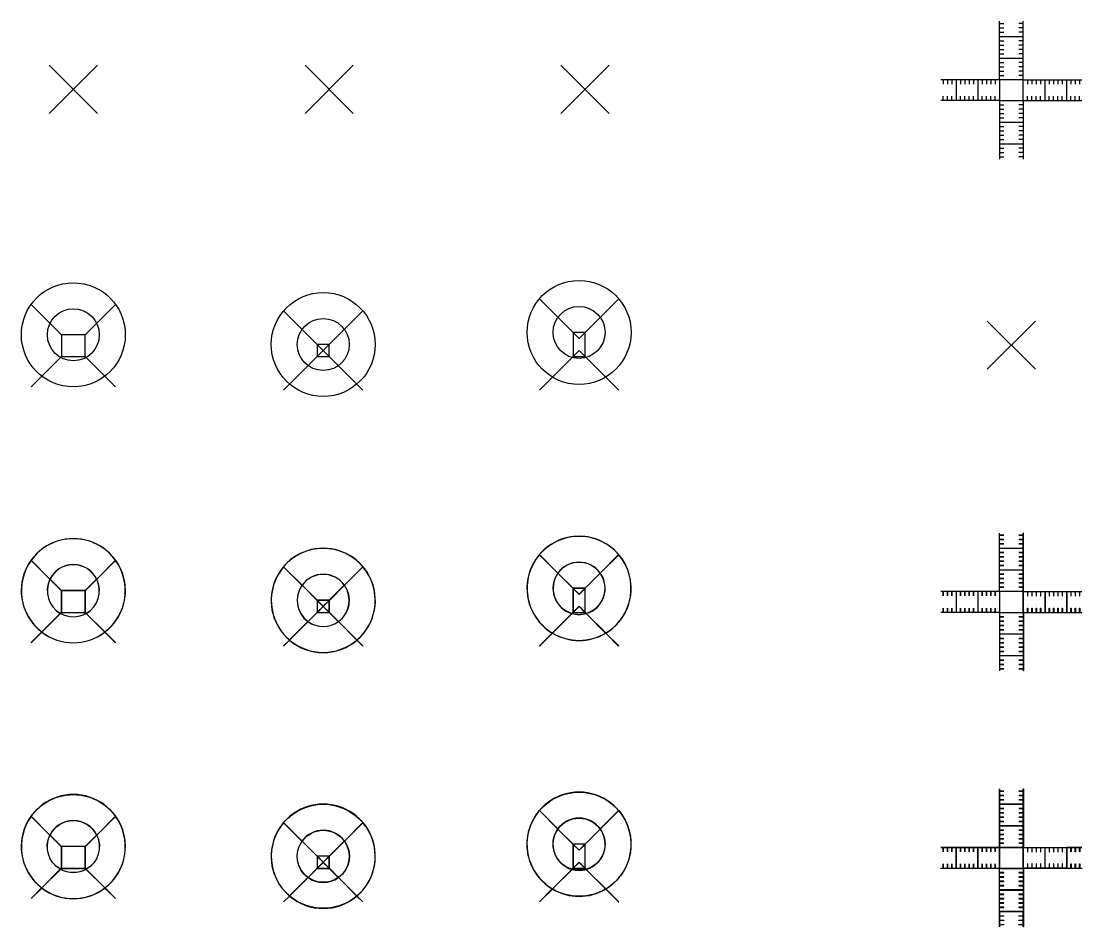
# Model space of a CAD drawing. Header units: millimetres. Extents: x 1558 to 27324, y 1800 to 8357.
# Drawn here: x 14264 to 20483, y 3030 to 8338 of the extents above; entities that cross this region are included whole.
import ezdxf

# ---------------------------------------------------------------- set-up
doc = ezdxf.new("R2010")
doc.units = ezdxf.units.MM

msp = doc.modelspace()

# ---------------------------------------------------------------- linework, layer by layer
for p, q in [((20000, 7994.9), (20000, 8337.8)), ((20139.7, 7994.9), (20139.7, 8337.8)), ((20000, 8325.1), (20025.4, 8325.1)), ((20000, 8299.7), (20025.4, 8299.7)), ((20000, 8274.3), (20025.4, 8274.3)), ((20139.7, 8325.1), (20114.3, 8325.1)), ((20139.7, 8299.7), (20114.3, 8299.7)), ((20139.7, 8274.3), (20114.3, 8274.3)), ((20000, 8248.9), (20139.7, 8248.9)), ((20000, 8223.5), (20025.4, 8223.5)), ((20139.7, 8223.5), (20114.3, 8223.5)), ((20000, 8198.1), (20025.4, 8198.1)), ((20000, 8172.7), (20025.4, 8172.7)), ((20000, 8147.3), (20025.4, 8147.3)), ((20139.7, 8198.1), (20114.3, 8198.1)), ((20139.7, 8172.7), (20114.3, 8172.7)), ((20139.7, 8147.3), (20114.3, 8147.3)), ((20000, 8121.9), (20139.7, 8121.9)), ((20000, 8096.5), (20025.4, 8096.5)), ((20139.7, 8096.5), (20114.3, 8096.5)), ((14428.4, 7797.6), (14711.3, 8080.5)), ((14711.3, 7797.6), (14428.4, 8080.5)), ((15928.4, 7797.6), (16211.3, 8080.5)), ((16211.3, 7797.6), (15928.4, 8080.5)), ((17428.4, 7797.6), (17711.3, 8080.5)), ((17711.3, 7797.6), (17428.4, 8080.5)), ((20000, 8071.1), (20025.4, 8071.1)), ((20000, 8045.7), (20025.4, 8045.7)), ((20139.7, 8071.1), (20114.3, 8071.1)), ((20139.7, 8045.7), (20114.3, 8045.7)), ((20000, 7994.9), (19657.1, 7994.9)), ((19669.8, 7994.9), (19669.8, 7969.5)), ((19695.2, 7994.9), (19695.2, 7969.5)), ((19720.6, 7994.9), (19720.6, 7969.5)), ((19746, 7994.9), (19746, 7873)), ((19771.4, 7994.9), (19771.4, 7969.5)), ((19796.8, 7994.9), (19796.8, 7969.5)), ((19822.2, 7994.9), (19822.2, 7969.5)), ((19847.6, 7994.9), (19847.6, 7969.5)), ((19873, 7994.9), (19873, 7873)), ((19898.4, 7994.9), (19898.4, 7969.5)), ((19923.8, 7994.9), (19923.8, 7969.5)), ((19949.2, 7994.9), (19949.2, 7969.5)), ((19974.6, 7994.9), (19974.6, 7969.5)), ((20000, 8020.3), (20025.4, 8020.3)), ((20139.7, 8020.3), (20114.3, 8020.3)), ((20139.7, 7994.9), (20482.6, 7994.9)), ((20165.1, 7994.9), (20165.1, 7969.5)), ((20190.5, 7994.9), (20190.5, 7969.5)), ((20215.9, 7994.9), (20215.9, 7969.5)), ((20241.3, 7994.9), (20241.3, 7969.5)), ((20266.7, 7994.9), (20266.7, 7873)), ((20292.1, 7994.9), (20292.1, 7969.5)), ((20317.5, 7994.9), (20317.5, 7969.5)), ((20342.9, 7994.9), (20342.9, 7969.5)), ((20368.3, 7994.9), (20368.3, 7969.5)), ((20393.7, 7994.9), (20393.7, 7873)), ((20419.1, 7994.9), (20419.1, 7969.5)), ((20444.5, 7994.9), (20444.5, 7969.5)), ((20469.9, 7994.9), (20469.9, 7969.5)), ((19669.8, 7873), (19669.8, 7898.4)), ((19695.2, 7873), (19695.2, 7898.4)), ((19720.6, 7873), (19720.6, 7898.4)), ((19771.4, 7873), (19771.4, 7898.4)), ((19796.8, 7873), (19796.8, 7898.4)), ((19822.2, 7873), (19822.2, 7898.4)), ((19847.6, 7873), (19847.6, 7898.4)), ((19898.4, 7873), (19898.4, 7898.4)), ((19923.8, 7873), (19923.8, 7898.4)), ((19949.2, 7873), (19949.2, 7898.4)), ((19974.6, 7873), (19974.6, 7898.4)), ((20165.1, 7873), (20165.1, 7898.4)), ((20190.5, 7873), (20190.5, 7898.4)), ((20215.9, 7873), (20215.9, 7898.4)), ((20241.3, 7873), (20241.3, 7898.4)), ((20292.1, 7873), (20292.1, 7898.4)), ((20317.5, 7873), (20317.5, 7898.4)), ((20342.9, 7873), (20342.9, 7898.4)), ((20368.3, 7873), (20368.3, 7898.4)), ((20419.1, 7873), (20419.1, 7898.4)), ((20444.5, 7873), (20444.5, 7898.4)), ((20469.9, 7873), (20469.9, 7898.4)), ((20000, 7873), (19657.1, 7873)), ((20000, 7873), (20000, 7530.1)), ((20000, 7847.6), (20025.4, 7847.6)), ((20139.7, 7847.6), (20114.3, 7847.6)), ((20139.7, 7873), (20139.7, 7530.1)), ((20139.7, 7873), (20482.6, 7873)), ((20000, 7822.2), (20025.4, 7822.2)), ((20000, 7796.8), (20025.4, 7796.8)), ((20139.7, 7822.2), (20114.3, 7822.2)), ((20139.7, 7796.8), (20114.3, 7796.8)), ((20000, 7771.4), (20025.4, 7771.4)), ((20000, 7746), (20139.7, 7746)), ((20000, 7720.6), (20025.4, 7720.6)), ((20139.7, 7771.4), (20114.3, 7771.4)), ((20139.7, 7720.6), (20114.3, 7720.6)), ((20000, 7695.2), (20025.4, 7695.2)), ((20000, 7669.8), (20025.4, 7669.8)), ((20139.7, 7695.2), (20114.3, 7695.2)), ((20139.7, 7669.8), (20114.3, 7669.8)), ((20000, 7644.4), (20025.4, 7644.4)), ((20000, 7619), (20139.7, 7619)), ((20000, 7593.6), (20025.4, 7593.6)), ((20139.7, 7644.4), (20114.3, 7644.4)), ((20139.7, 7593.6), (20114.3, 7593.6)), ((20000, 7568.2), (20025.4, 7568.2)), ((20000, 7542.8), (20025.4, 7542.8)), ((20139.7, 7568.2), (20114.3, 7568.2)), ((20139.7, 7542.8), (20114.3, 7542.8)), ((14500, 6500), (14322.2, 6677.8)), ((14639.7, 6500), (14817.5, 6677.8)), ((17535.1, 6478.7), (17302.7, 6711.1)), ((17535.1, 6478.7), (17767.4, 6711.1)), ((15802.7, 6640.4), (16267.4, 6175.7)), ((16267.4, 6640.4), (15802.7, 6175.7)), ((19928.4, 6297.6), (20211.3, 6580.5)), ((20211.3, 6297.6), (19928.4, 6580.5)), ((17535.1, 6408.1), (17302.7, 6175.7)), ((17535.1, 6408.1), (17767.4, 6175.7)), ((14500, 6373), (14322.2, 6195.2)), ((14639.7, 6373), (14817.5, 6195.2)), ((19999.2, 4995.7), (19999.2, 5337.8)), ((19999.2, 5337.8), (20000, 5337.8)), ((20000, 5325.9), (20000, 5337.8)), ((20000, 5300.5), (20000, 5325.1)), ((20000, 5275.1), (20000, 5299.7)), ((20139.7, 5325.9), (20139.7, 5337.8)), ((20140.5, 5337.8), (20139.7, 5337.8)), ((20139.7, 5300.5), (20139.7, 5325.1)), ((20139.7, 5275.1), (20139.7, 5299.7)), ((20140.5, 4995.7), (20140.5, 5337.8)), ((20000, 5249.7), (20000, 5274.3)), ((20000, 5249.7), (20139.7, 5249.7)), ((20000, 5224.3), (20000, 5248.9)), ((20000, 5248.9), (20139.7, 5248.9)), ((20000, 5198.9), (20000, 5223.5)), ((20139.7, 5249.7), (20139.7, 5274.3)), ((20139.7, 5224.3), (20139.7, 5248.9)), ((20139.7, 5198.9), (20139.7, 5223.5)), ((14432.2, 5067.2), (14322, 5177.4)), ((14432.6, 5068), (14322.5, 5178.1)), ((14707.1, 5068), (14817.2, 5178.1)), ((14707.5, 5067.2), (14817.7, 5177.4)), ((17410.4, 5102.8), (17302.5, 5210.8)), ((17410.9, 5103.5), (17303, 5211.4)), ((17659.2, 5103.5), (17767.1, 5211.4)), ((17659.7, 5102.8), (17767.6, 5210.8)), ((20000, 5173.5), (20000, 5198.1)), ((20000, 5148.1), (20000, 5172.7)), ((20139.7, 5173.5), (20139.7, 5198.1)), ((20139.7, 5148.1), (20139.7, 5172.7)), ((15910.4, 5032.1), (15802.5, 5140.1)), ((15910.9, 5032.8), (15803, 5140.7)), ((16159.2, 5032.8), (16267.1, 5140.7)), ((16159.7, 5032.1), (16267.6, 5140.1)), ((17499.2, 5014), (17411, 5102.3)), ((17499.8, 5014.6), (17411.4, 5102.9)), ((17570.3, 5014.6), (17658.7, 5102.9)), ((17570.9, 5014), (17659.1, 5102.3)), ((20000, 5122.7), (20000, 5147.3)), ((20000, 5122.7), (20139.7, 5122.7)), ((20000, 5097.3), (20000, 5121.9)), ((20000, 5121.9), (20139.7, 5121.9)), ((20139.7, 5122.7), (20139.7, 5147.3)), ((20139.7, 5097.3), (20139.7, 5121.9)), ((14499.2, 5000.2), (14432.8, 5066.7)), ((14499.8, 5000.8), (14433.2, 5067.4)), ((14639.9, 5000.8), (14706.5, 5067.4)), ((14640.5, 5000.2), (14706.9, 5066.7)), ((20000, 5071.9), (20000, 5096.5)), ((20000, 5046.5), (20000, 5071.1)), ((20000, 5021.1), (20000, 5045.7)), ((20139.7, 5071.9), (20139.7, 5096.5)), ((20139.7, 5046.5), (20139.7, 5071.1)), ((20139.7, 5021.1), (20139.7, 5045.7)), ((15999.2, 4943.3), (15911, 5031.6)), ((15999.8, 4943.9), (15911.4, 5032.2)), ((16070.3, 4943.9), (16158.7, 5032.2)), ((16070.9, 4943.3), (16159.1, 5031.6)), ((17535.1, 4978.2), (17500, 5013.3)), ((17535.1, 4979.3), (17500.5, 5013.8)), ((17535.1, 4979.3), (17569.6, 5013.8)), ((17535.1, 4978.2), (17570.1, 5013.3)), ((19999.2, 4995.7), (19657.1, 4995.7)), ((19657.1, 4995.7), (19657.1, 4994.9)), ((19669, 4994.9), (19657.1, 4994.9)), ((19694.4, 4994.9), (19669.8, 4994.9)), ((19719.8, 4994.9), (19695.2, 4994.9)), ((19745.2, 4994.9), (19720.6, 4994.9)), ((19745.2, 4994.9), (19745.2, 4873)), ((19770.6, 4994.9), (19746, 4994.9)), ((19746, 4994.9), (19746, 4873)), ((19796, 4994.9), (19771.4, 4994.9)), ((19821.4, 4994.9), (19796.8, 4994.9)), ((19846.8, 4994.9), (19822.2, 4994.9)), ((19872.2, 4994.9), (19847.6, 4994.9)), ((19872.2, 4994.9), (19872.2, 4873)), ((19897.6, 4994.9), (19873, 4994.9)), ((19873, 4994.9), (19873, 4873)), ((19923, 4994.9), (19898.4, 4994.9)), ((19948.4, 4994.9), (19923.8, 4994.9)), ((19973.8, 4994.9), (19949.2, 4994.9)), ((19999.2, 4994.9), (19974.6, 4994.9)), ((20000, 4995.7), (20000, 5020.3)), ((20139.7, 4995.7), (20139.7, 5020.3)), ((20140.5, 4995.7), (20482.6, 4995.7)), ((20140.5, 4994.9), (20165.1, 4994.9)), ((20165.9, 4994.9), (20190.5, 4994.9)), ((20191.3, 4994.9), (20215.9, 4994.9)), ((20216.7, 4994.9), (20241.3, 4994.9)), ((20242.1, 4994.9), (20266.7, 4994.9)), ((20266.7, 4994.9), (20266.7, 4873)), ((20267.5, 4994.9), (20292.1, 4994.9)), ((20267.5, 4994.9), (20267.5, 4873)), ((20292.9, 4994.9), (20317.5, 4994.9)), ((20318.3, 4994.9), (20342.9, 4994.9)), ((20343.7, 4994.9), (20368.3, 4994.9)), ((20369.1, 4994.9), (20393.7, 4994.9)), ((20393.7, 4994.9), (20393.7, 4873)), ((20394.5, 4994.9), (20419.1, 4994.9)), ((20394.5, 4994.9), (20394.5, 4873)), ((20419.9, 4994.9), (20444.5, 4994.9)), ((20445.3, 4994.9), (20469.9, 4994.9)), ((20470.7, 4994.9), (20482.6, 4994.9)), ((20482.6, 4995.7), (20482.6, 4994.9)), ((16034.5, 4908.1), (16000, 4942.6)), ((16000.5, 4943.1), (16035.1, 4908.6)), ((16035.1, 4908.6), (16069.6, 4943.1)), ((16070.1, 4942.6), (16035.6, 4908.1)), ((14493.6, 4867.2), (14384.5, 4758)), ((14494.3, 4866.8), (14385.1, 4757.6)), ((14499.2, 4872.8), (14494.2, 4867.7)), ((14499.8, 4872.2), (14494.9, 4867.3)), ((14639.9, 4872.2), (14644.8, 4867.3)), ((14640.5, 4872.8), (14645.5, 4867.7)), ((14645.4, 4866.8), (14754.6, 4757.6)), ((14646.1, 4867.2), (14755.2, 4758)), ((15999.2, 4872.8), (15945.9, 4819.5)), ((15999.8, 4872.2), (15946.6, 4819)), ((16000, 4873.5), (16034.5, 4908.1)), ((16035.1, 4907.5), (16000.5, 4873)), ((16035.1, 4907.5), (16069.6, 4873)), ((16035.6, 4908.1), (16070.1, 4873.5)), ((16070.3, 4872.2), (16123.5, 4819)), ((16070.9, 4872.8), (16124.2, 4819.5)), ((17493, 4866.5), (17378.6, 4752.2)), ((17493.8, 4866.3), (17379.3, 4751.8)), ((17499.2, 4872.8), (17493.6, 4867.1)), ((17499.8, 4872.2), (17494.4, 4866.9)), ((17535.1, 4908.6), (17500, 4873.5)), ((17535.1, 4907.5), (17500.5, 4873)), ((17535.1, 4908.6), (17570.1, 4873.5)), ((17535.1, 4907.5), (17569.6, 4873)), ((17570.3, 4872.2), (17575.7, 4866.9)), ((17570.9, 4872.8), (17576.5, 4867.1)), ((17576.3, 4866.3), (17690.8, 4751.8)), ((17577.1, 4866.5), (17691.5, 4752.2)), ((19669, 4873), (19657.1, 4873)), ((19657.1, 4872.2), (19657.1, 4873)), ((19999.2, 4872.2), (19657.1, 4872.2)), ((19694.4, 4873), (19669.8, 4873)), ((19719.8, 4873), (19695.2, 4873)), ((19745.2, 4873), (19720.6, 4873)), ((19770.6, 4873), (19746, 4873)), ((19796, 4873), (19771.4, 4873)), ((19821.4, 4873), (19796.8, 4873)), ((19846.8, 4873), (19822.2, 4873)), ((19872.2, 4873), (19847.6, 4873)), ((19897.6, 4873), (19873, 4873)), ((19923, 4873), (19898.4, 4873)), ((19948.4, 4873), (19923.8, 4873)), ((19973.8, 4873), (19949.2, 4873)), ((19999.2, 4873), (19974.6, 4873)), ((19999.2, 4872.2), (19999.2, 4530.1)), ((20000, 4872.2), (20000, 4847.6)), ((20139.7, 4872.2), (20139.7, 4847.6)), ((20140.5, 4873), (20165.1, 4873)), ((20140.5, 4872.2), (20140.5, 4530.1)), ((20140.5, 4872.2), (20482.6, 4872.2)), ((20165.9, 4873), (20190.5, 4873)), ((20191.3, 4873), (20215.9, 4873)), ((20216.7, 4873), (20241.3, 4873)), ((20242.1, 4873), (20266.7, 4873)), ((20267.5, 4873), (20292.1, 4873)), ((20292.9, 4873), (20317.5, 4873)), ((20318.3, 4873), (20342.9, 4873)), ((20343.7, 4873), (20368.3, 4873)), ((20369.1, 4873), (20393.7, 4873)), ((20394.5, 4873), (20419.1, 4873)), ((20419.9, 4873), (20444.5, 4873)), ((20445.3, 4873), (20469.9, 4873)), ((20470.7, 4873), (20482.6, 4873)), ((20482.6, 4872.2), (20482.6, 4873)), ((15945.4, 4818.9), (15837.5, 4711)), ((15946, 4818.5), (15838.1, 4710.5)), ((16124.1, 4818.5), (16232, 4710.5)), ((16124.7, 4818.9), (16232.6, 4711)), ((20000, 4846.8), (20000, 4822.2)), ((20000, 4821.4), (20000, 4796.8)), ((20000, 4796), (20000, 4771.4)), ((20139.7, 4846.8), (20139.7, 4822.2)), ((20139.7, 4821.4), (20139.7, 4796.8)), ((20139.7, 4796), (20139.7, 4771.4)), ((14384, 4757.5), (14322, 4695.5)), ((14384.6, 4757), (14322.5, 4695)), ((14755.1, 4757), (14817.2, 4695)), ((14755.7, 4757.5), (14817.7, 4695.5)), ((17378.1, 4751.6), (17302.4, 4676)), ((17378.8, 4751.2), (17303, 4675.4)), ((17691.3, 4751.2), (17767.1, 4675.4)), ((17692, 4751.6), (17767.7, 4676)), ((20000, 4770.6), (20000, 4746)), ((20139.7, 4746), (20000, 4746)), ((20000, 4745.2), (20000, 4720.6)), ((20139.7, 4745.2), (20000, 4745.2)), ((20139.7, 4770.6), (20139.7, 4746)), ((20139.7, 4745.2), (20139.7, 4720.6)), ((14322, 4695.5), (14322.5, 4695)), ((14817.2, 4695), (14817.7, 4695.5)), ((15836.9, 4710.5), (15802.4, 4676)), ((15802.4, 4676), (15803, 4675.4)), ((15837.5, 4710), (15803, 4675.4)), ((16232.6, 4710), (16267.1, 4675.4)), ((16233.2, 4710.5), (16267.7, 4676)), ((16267.1, 4675.4), (16267.7, 4676)), ((17302.4, 4676), (17303, 4675.4)), ((17767.1, 4675.4), (17767.7, 4676)), ((20000, 4719.8), (20000, 4695.2)), ((20000, 4694.4), (20000, 4669.8)), ((20000, 4669), (20000, 4644.4)), ((20139.7, 4719.8), (20139.7, 4695.2)), ((20139.7, 4694.4), (20139.7, 4669.8)), ((20139.7, 4669), (20139.7, 4644.4)), ((20000, 4643.6), (20000, 4619)), ((20139.7, 4619), (20000, 4619)), ((20000, 4618.2), (20000, 4593.6)), ((20139.7, 4618.2), (20000, 4618.2)), ((20139.7, 4643.6), (20139.7, 4619)), ((20139.7, 4618.2), (20139.7, 4593.6)), ((20000, 4592.8), (20000, 4568.2)), ((20000, 4567.4), (20000, 4542.8)), ((20000, 4542), (20000, 4530.1)), ((20139.7, 4592.8), (20139.7, 4568.2)), ((20139.7, 4567.4), (20139.7, 4542.8)), ((20139.7, 4542), (20139.7, 4530.1)), ((19999.2, 4530.1), (20000, 4530.1)), ((20140.5, 4530.1), (20139.7, 4530.1))]:
    msp.add_line(p, q)
for points in [[(20139.7, 7873), (20139.7, 7994.9), (20000, 7994.9), (20000, 7873), (20139.7, 7873)], [(17500, 6373), (17570.1, 6373), (17570.1, 6513.8), (17500, 6513.8), (17500, 6373)], [(16000, 6373), (16070.1, 6373), (16070.1, 6443.1), (16000, 6443.1), (16000, 6373)], [(20000, 5325.1), (20025.4, 5325.1), (20025.4, 5325.9), (20000, 5325.9)], [(20000, 5299.7), (20025.4, 5299.7), (20025.4, 5300.5), (20000, 5300.5)], [(20139.7, 5325.1), (20114.3, 5325.1), (20114.3, 5325.9), (20139.7, 5325.9)], [(20139.7, 5299.7), (20114.3, 5299.7), (20114.3, 5300.5), (20139.7, 5300.5)], [(20000, 5274.3), (20025.4, 5274.3), (20025.4, 5275.1), (20000, 5275.1)], [(20000, 5223.5), (20025.4, 5223.5), (20025.4, 5224.3), (20000, 5224.3)], [(20139.7, 5274.3), (20114.3, 5274.3), (20114.3, 5275.1), (20139.7, 5275.1)], [(20139.7, 5223.5), (20114.3, 5223.5), (20114.3, 5224.3), (20139.7, 5224.3)], [(20000, 5198.1), (20025.4, 5198.1), (20025.4, 5198.9), (20000, 5198.9)], [(20000, 5172.7), (20025.4, 5172.7), (20025.4, 5173.5), (20000, 5173.5)], [(20139.7, 5198.1), (20114.3, 5198.1), (20114.3, 5198.9), (20139.7, 5198.9)], [(20139.7, 5172.7), (20114.3, 5172.7), (20114.3, 5173.5), (20139.7, 5173.5)], [(20000, 5147.3), (20025.4, 5147.3), (20025.4, 5148.1), (20000, 5148.1)], [(20139.7, 5147.3), (20114.3, 5147.3), (20114.3, 5148.1), (20139.7, 5148.1)], [(20000, 5096.5), (20025.4, 5096.5), (20025.4, 5097.3), (20000, 5097.3)], [(20000, 5071.1), (20025.4, 5071.1), (20025.4, 5071.9), (20000, 5071.9)], [(20000, 5045.7), (20025.4, 5045.7), (20025.4, 5046.5), (20000, 5046.5)], [(20139.7, 5096.5), (20114.3, 5096.5), (20114.3, 5097.3), (20139.7, 5097.3)], [(20139.7, 5071.1), (20114.3, 5071.1), (20114.3, 5071.9), (20139.7, 5071.9)], [(20139.7, 5045.7), (20114.3, 5045.7), (20114.3, 5046.5), (20139.7, 5046.5)], [(14499.2, 5000.2), (14499.2, 4936), (14499.2, 4872.8)], [(14639.9, 5000.8), (14499.8, 5000.8)], [(14640.5, 4872.8), (14640.5, 4936.6), (14640.5, 5000.2)], [(17499.2, 5014), (17499.2, 4872.8)], [(17570.3, 5014.6), (17499.8, 5014.6)], [(17500, 5013.3), (17500, 4873.5)], [(17569.6, 5013.8), (17500.5, 5013.8)], [(17570.1, 4873.5), (17570.1, 5013.3)], [(17570.9, 4872.8), (17570.9, 5014)], [(19669.8, 4994.9), (19669.8, 4969.5), (19669, 4969.5), (19669, 4994.9)], [(19695.2, 4994.9), (19695.2, 4969.5), (19694.4, 4969.5), (19694.4, 4994.9)], [(19720.6, 4994.9), (19720.6, 4969.5), (19719.8, 4969.5), (19719.8, 4994.9)], [(19771.4, 4994.9), (19771.4, 4969.5), (19770.6, 4969.5), (19770.6, 4994.9)], [(19796.8, 4994.9), (19796.8, 4969.5), (19796, 4969.5), (19796, 4994.9)], [(19822.2, 4994.9), (19822.2, 4969.5), (19821.4, 4969.5), (19821.4, 4994.9)], [(19847.6, 4994.9), (19847.6, 4969.5), (19846.8, 4969.5), (19846.8, 4994.9)], [(19898.4, 4994.9), (19898.4, 4969.5), (19897.6, 4969.5), (19897.6, 4994.9)], [(19923.8, 4994.9), (19923.8, 4969.5), (19923, 4969.5), (19923, 4994.9)], [(19949.2, 4994.9), (19949.2, 4969.5), (19948.4, 4969.5), (19948.4, 4994.9)], [(19974.6, 4994.9), (19974.6, 4969.5), (19973.8, 4969.5), (19973.8, 4994.9)], [(19999.2, 4994.9), (19999.2, 4873)], [(20000, 5020.3), (20025.4, 5020.3), (20025.4, 5021.1), (20000, 5021.1)], [(20139.7, 4995.7), (20000, 4995.7)], [(20139.7, 4873), (20139.7, 4994.9), (20000, 4994.9), (20000, 4873), (20139.7, 4873)], [(20139.7, 5020.3), (20114.3, 5020.3), (20114.3, 5021.1), (20139.7, 5021.1)], [(20140.5, 4873), (20140.5, 4994.9)], [(20165.1, 4994.9), (20165.1, 4969.5), (20165.9, 4969.5), (20165.9, 4994.9)], [(20190.5, 4994.9), (20190.5, 4969.5), (20191.3, 4969.5), (20191.3, 4994.9)], [(20215.9, 4994.9), (20215.9, 4969.5), (20216.7, 4969.5), (20216.7, 4994.9)], [(20241.3, 4994.9), (20241.3, 4969.5), (20242.1, 4969.5), (20242.1, 4994.9)], [(20292.1, 4994.9), (20292.1, 4969.5), (20292.9, 4969.5), (20292.9, 4994.9)], [(20317.5, 4994.9), (20317.5, 4969.5), (20318.3, 4969.5), (20318.3, 4994.9)], [(20342.9, 4994.9), (20342.9, 4969.5), (20343.7, 4969.5), (20343.7, 4994.9)], [(20368.3, 4994.9), (20368.3, 4969.5), (20369.1, 4969.5), (20369.1, 4994.9)], [(20419.1, 4994.9), (20419.1, 4969.5), (20419.9, 4969.5), (20419.9, 4994.9)], [(20444.5, 4994.9), (20444.5, 4969.5), (20445.3, 4969.5), (20445.3, 4994.9)], [(20469.9, 4994.9), (20469.9, 4969.5), (20470.7, 4969.5), (20470.7, 4994.9)], [(15999.2, 4943.3), (15999.2, 4872.8)], [(16070.3, 4943.9), (15999.8, 4943.9)], [(16000, 4942.6), (16000, 4873.5)], [(16069.6, 4943.1), (16000.5, 4943.1)], [(16070.1, 4873.5), (16070.1, 4942.6)], [(16070.9, 4872.8), (16070.9, 4943.3)], [(14499.8, 4872.2), (14639.9, 4872.2)], [(15999.8, 4872.2), (16070.3, 4872.2)], [(16000.5, 4873), (16069.6, 4873)], [(17499.8, 4872.2), (17570.3, 4872.2)], [(17500.5, 4873), (17569.6, 4873)], [(19669.8, 4873), (19669.8, 4898.4), (19669, 4898.4), (19669, 4873)], [(19695.2, 4873), (19695.2, 4898.4), (19694.4, 4898.4), (19694.4, 4873)], [(19720.6, 4873), (19720.6, 4898.4), (19719.8, 4898.4), (19719.8, 4873)], [(19771.4, 4873), (19771.4, 4898.4), (19770.6, 4898.4), (19770.6, 4873)], [(19796.8, 4873), (19796.8, 4898.4), (19796, 4898.4), (19796, 4873)], [(19822.2, 4873), (19822.2, 4898.4), (19821.4, 4898.4), (19821.4, 4873)], [(19847.6, 4873), (19847.6, 4898.4), (19846.8, 4898.4), (19846.8, 4873)], [(19898.4, 4873), (19898.4, 4898.4), (19897.6, 4898.4), (19897.6, 4873)], [(19923.8, 4873), (19923.8, 4898.4), (19923, 4898.4), (19923, 4873)], [(19949.2, 4873), (19949.2, 4898.4), (19948.4, 4898.4), (19948.4, 4873)], [(19974.6, 4873), (19974.6, 4898.4), (19973.8, 4898.4), (19973.8, 4873)], [(20000, 4872.2), (20139.7, 4872.2)], [(20165.1, 4873), (20165.1, 4898.4), (20165.9, 4898.4), (20165.9, 4873)], [(20190.5, 4873), (20190.5, 4898.4), (20191.3, 4898.4), (20191.3, 4873)], [(20215.9, 4873), (20215.9, 4898.4), (20216.7, 4898.4), (20216.7, 4873)], [(20241.3, 4873), (20241.3, 4898.4), (20242.1, 4898.4), (20242.1, 4873)], [(20292.1, 4873), (20292.1, 4898.4), (20292.9, 4898.4), (20292.9, 4873)], [(20317.5, 4873), (20317.5, 4898.4), (20318.3, 4898.4), (20318.3, 4873)], [(20342.9, 4873), (20342.9, 4898.4), (20343.7, 4898.4), (20343.7, 4873)], [(20368.3, 4873), (20368.3, 4898.4), (20369.1, 4898.4), (20369.1, 4873)], [(20419.1, 4873), (20419.1, 4898.4), (20419.9, 4898.4), (20419.9, 4873)], [(20444.5, 4873), (20444.5, 4898.4), (20445.3, 4898.4), (20445.3, 4873)], [(20469.9, 4873), (20469.9, 4898.4), (20470.7, 4898.4), (20470.7, 4873)], [(20000, 4847.6), (20025.4, 4847.6), (20025.4, 4846.8), (20000, 4846.8)], [(20000, 4822.2), (20025.4, 4822.2), (20025.4, 4821.4), (20000, 4821.4)], [(20000, 4796.8), (20025.4, 4796.8), (20025.4, 4796), (20000, 4796)], [(20139.7, 4847.6), (20114.3, 4847.6), (20114.3, 4846.8), (20139.7, 4846.8)], [(20139.7, 4822.2), (20114.3, 4822.2), (20114.3, 4821.4), (20139.7, 4821.4)], [(20139.7, 4796.8), (20114.3, 4796.8), (20114.3, 4796), (20139.7, 4796)], [(20000, 4771.4), (20025.4, 4771.4), (20025.4, 4770.6), (20000, 4770.6)], [(20139.7, 4771.4), (20114.3, 4771.4), (20114.3, 4770.6), (20139.7, 4770.6)], [(20000, 4720.6), (20025.4, 4720.6), (20025.4, 4719.8), (20000, 4719.8)], [(20000, 4695.2), (20025.4, 4695.2), (20025.4, 4694.4), (20000, 4694.4)], [(20000, 4669.8), (20025.4, 4669.8), (20025.4, 4669), (20000, 4669)], [(20139.7, 4720.6), (20114.3, 4720.6), (20114.3, 4719.8), (20139.7, 4719.8)], [(20139.7, 4695.2), (20114.3, 4695.2), (20114.3, 4694.4), (20139.7, 4694.4)], [(20139.7, 4669.8), (20114.3, 4669.8), (20114.3, 4669), (20139.7, 4669)], [(20000, 4644.4), (20025.4, 4644.4), (20025.4, 4643.6), (20000, 4643.6)], [(20139.7, 4644.4), (20114.3, 4644.4), (20114.3, 4643.6), (20139.7, 4643.6)], [(20000, 4593.6), (20025.4, 4593.6), (20025.4, 4592.8), (20000, 4592.8)], [(20000, 4568.2), (20025.4, 4568.2), (20025.4, 4567.4), (20000, 4567.4)], [(20000, 4542.8), (20025.4, 4542.8), (20025.4, 4542), (20000, 4542)], [(20139.7, 4593.6), (20114.3, 4593.6), (20114.3, 4592.8), (20139.7, 4592.8)], [(20139.7, 4568.2), (20114.3, 4568.2), (20114.3, 4567.4), (20139.7, 4567.4)], [(20139.7, 4542.8), (20114.3, 4542.8), (20114.3, 4542), (20139.7, 4542)], [(20139.7, 3373), (20139.7, 3494.9), (20000, 3494.9), (20000, 3373), (20139.7, 3373)]]:
    msp.add_lwpolyline(points)
for points in [[(14500, 6436), (14500, 6373), (14639.7, 6373), (14639.7, 6436.6), (14639.7, 6500), (14500, 6500)], [(14500, 4936), (14500, 4873), (14639.7, 4873), (14639.7, 4936.6), (14639.7, 5000), (14500, 5000)], [(20139.7, 3774.3), (20114.3, 3774.3), (20114.3, 3775.1), (20139.7, 3775.1), (20139.7, 3799.7), (20114.3, 3799.7), (20114.3, 3800.5), (20139.7, 3800.5), (20139.7, 3825.1), (20114.3, 3825.1), (20114.3, 3825.9), (20139.7, 3825.9), (20139.7, 3837.8), (20140.5, 3837.8), (20140.5, 3495.7), (20482.6, 3495.7), (20482.6, 3494.9), (20470.7, 3494.9), (20470.7, 3469.5), (20469.9, 3469.5), (20469.9, 3494.9), (20445.3, 3494.9), (20445.3, 3469.5), (20444.5, 3469.5), (20444.5, 3494.9), (20419.9, 3494.9), (20419.9, 3469.5), (20419.1, 3469.5), (20419.1, 3494.9), (20394.5, 3494.9), (20394.5, 3373), (20419.1, 3373), (20419.1, 3398.4), (20419.9, 3398.4), (20419.9, 3373), (20444.5, 3373), (20444.5, 3398.4), (20445.3, 3398.4), (20445.3, 3373), (20469.9, 3373), (20469.9, 3398.4), (20470.7, 3398.4), (20470.7, 3373), (20482.6, 3373), (20482.6, 3372.2), (20140.5, 3372.2), (20140.5, 3030.1), (20139.7, 3030.1), (20139.7, 3042), (20114.3, 3042), (20114.3, 3042.8), (20139.7, 3042.8), (20139.7, 3067.4), (20114.3, 3067.4), (20114.3, 3068.2), (20139.7, 3068.2), (20139.7, 3092.8), (20114.3, 3092.8), (20114.3, 3093.6), (20139.7, 3093.6), (20139.7, 3118.2), (20000, 3118.2), (20000, 3093.6), (20025.4, 3093.6), (20025.4, 3092.8), (20000, 3092.8), (20000, 3068.2), (20025.4, 3068.2), (20025.4, 3067.4), (20000, 3067.4), (20000, 3042.8), (20025.4, 3042.8), (20025.4, 3042), (20000, 3042), (20000, 3030.1), (19999.2, 3030.1), (19999.2, 3372.2), (19657.1, 3372.2), (19657.1, 3373), (19669, 3373), (19669, 3398.4), (19669.8, 3398.4), (19669.8, 3373), (19694.4, 3373), (19694.4, 3398.4), (19695.2, 3398.4), (19695.2, 3373), (19719.8, 3373), (19719.8, 3398.4), (19720.6, 3398.4), (19720.6, 3373), (19745.2, 3373), (19745.2, 3494.9), (19720.6, 3494.9), (19720.6, 3469.5), (19719.8, 3469.5), (19719.8, 3494.9), (19695.2, 3494.9), (19695.2, 3469.5), (19694.4, 3469.5), (19694.4, 3494.9), (19669.8, 3494.9), (19669.8, 3469.5), (19669, 3469.5), (19669, 3494.9), (19657.1, 3494.9), (19657.1, 3495.7), (19999.2, 3495.7), (19999.2, 3837.8), (20000, 3837.8), (20000, 3825.9), (20025.4, 3825.9), (20025.4, 3825.1), (20000, 3825.1), (20000, 3800.5), (20025.4, 3800.5), (20025.4, 3799.7), (20000, 3799.7), (20000, 3775.1), (20025.4, 3775.1), (20025.4, 3774.3), (20000, 3774.3), (20000, 3749.7), (20139.7, 3749.7)], [(20000, 3724.3), (20025.4, 3724.3), (20025.4, 3723.5), (20000, 3723.5), (20000, 3698.9), (20025.4, 3698.9), (20025.4, 3698.1), (20000, 3698.1), (20000, 3673.5), (20025.4, 3673.5), (20025.4, 3672.7), (20000, 3672.7), (20000, 3648.1), (20025.4, 3648.1), (20025.4, 3647.3), (20000, 3647.3), (20000, 3622.7), (20139.7, 3622.7), (20139.7, 3647.3), (20114.3, 3647.3), (20114.3, 3648.1), (20139.7, 3648.1), (20139.7, 3672.7), (20114.3, 3672.7), (20114.3, 3673.5), (20139.7, 3673.5), (20139.7, 3698.1), (20114.3, 3698.1), (20114.3, 3698.9), (20139.7, 3698.9), (20139.7, 3723.5), (20114.3, 3723.5), (20114.3, 3724.3), (20139.7, 3724.3), (20139.7, 3748.9), (20000, 3748.9)], [(20000, 3546.5), (20025.4, 3546.5), (20025.4, 3545.7), (20000, 3545.7), (20000, 3521.1), (20025.4, 3521.1), (20025.4, 3520.3), (20000, 3520.3), (20000, 3495.7), (20139.7, 3495.7), (20139.7, 3520.3), (20114.3, 3520.3), (20114.3, 3521.1), (20139.7, 3521.1), (20139.7, 3545.7), (20114.3, 3545.7), (20114.3, 3546.5), (20139.7, 3546.5), (20139.7, 3571.1), (20114.3, 3571.1), (20114.3, 3571.9), (20139.7, 3571.9), (20139.7, 3596.5), (20114.3, 3596.5), (20114.3, 3597.3), (20139.7, 3597.3), (20139.7, 3621.9), (20000, 3621.9), (20000, 3597.3), (20025.4, 3597.3), (20025.4, 3596.5), (20000, 3596.5), (20000, 3571.9), (20025.4, 3571.9), (20025.4, 3571.1), (20000, 3571.1)], [(14500, 3436), (14500, 3373), (14639.7, 3373), (14639.7, 3436.6), (14639.7, 3500), (14500, 3500)], [(17535.1, 3478.2), (17500, 3513.3), (17500, 3373.5), (17535.1, 3408.6), (17570.1, 3373.5), (17570.1, 3513.3)], [(17569.6, 3513.8), (17500.5, 3513.8), (17535.1, 3479.3)], [(19821.4, 3494.9), (19796.8, 3494.9), (19796.8, 3469.5), (19796, 3469.5), (19796, 3494.9), (19771.4, 3494.9), (19771.4, 3469.5), (19770.6, 3469.5), (19770.6, 3494.9), (19746, 3494.9), (19746, 3373), (19770.6, 3373), (19770.6, 3398.4), (19771.4, 3398.4), (19771.4, 3373), (19796, 3373), (19796, 3398.4), (19796.8, 3398.4), (19796.8, 3373), (19821.4, 3373), (19821.4, 3398.4), (19822.2, 3398.4), (19822.2, 3373), (19846.8, 3373), (19846.8, 3398.4), (19847.6, 3398.4), (19847.6, 3373), (19872.2, 3373), (19872.2, 3494.9), (19847.6, 3494.9), (19847.6, 3469.5), (19846.8, 3469.5), (19846.8, 3494.9), (19822.2, 3494.9), (19822.2, 3469.5), (19821.4, 3469.5)], [(19923.8, 3494.9), (19923.8, 3469.5), (19923, 3469.5), (19923, 3494.9), (19898.4, 3494.9), (19898.4, 3469.5), (19897.6, 3469.5), (19897.6, 3494.9), (19873, 3494.9), (19873, 3373), (19897.6, 3373), (19897.6, 3398.4), (19898.4, 3398.4), (19898.4, 3373), (19923, 3373), (19923, 3398.4), (19923.8, 3398.4), (19923.8, 3373), (19948.4, 3373), (19948.4, 3398.4), (19949.2, 3398.4), (19949.2, 3373), (19973.8, 3373), (19973.8, 3398.4), (19974.6, 3398.4), (19974.6, 3373), (19999.2, 3373), (19999.2, 3494.9), (19974.6, 3494.9), (19974.6, 3469.5), (19973.8, 3469.5), (19973.8, 3494.9), (19949.2, 3494.9), (19949.2, 3469.5), (19948.4, 3469.5), (19948.4, 3494.9)], [(20216.7, 3373), (20216.7, 3398.4), (20215.9, 3398.4), (20215.9, 3373), (20191.3, 3373), (20191.3, 3398.4), (20190.5, 3398.4), (20190.5, 3373), (20165.9, 3373), (20165.9, 3398.4), (20165.1, 3398.4), (20165.1, 3373), (20140.5, 3373), (20140.5, 3494.9), (20165.1, 3494.9), (20165.1, 3469.5), (20165.9, 3469.5), (20165.9, 3494.9), (20190.5, 3494.9), (20190.5, 3469.5), (20191.3, 3469.5), (20191.3, 3494.9), (20215.9, 3494.9), (20215.9, 3469.5), (20216.7, 3469.5), (20216.7, 3494.9), (20241.3, 3494.9), (20241.3, 3469.5), (20242.1, 3469.5), (20242.1, 3494.9), (20266.7, 3494.9), (20266.7, 3373), (20242.1, 3373), (20242.1, 3398.4), (20241.3, 3398.4), (20241.3, 3373)], [(20343.7, 3373), (20343.7, 3398.4), (20342.9, 3398.4), (20342.9, 3373), (20318.3, 3373), (20318.3, 3398.4), (20317.5, 3398.4), (20317.5, 3373), (20292.9, 3373), (20292.9, 3398.4), (20292.1, 3398.4), (20292.1, 3373), (20267.5, 3373), (20267.5, 3494.9), (20292.1, 3494.9), (20292.1, 3469.5), (20292.9, 3469.5), (20292.9, 3494.9), (20317.5, 3494.9), (20317.5, 3469.5), (20318.3, 3469.5), (20318.3, 3494.9), (20342.9, 3494.9), (20342.9, 3469.5), (20343.7, 3469.5), (20343.7, 3494.9), (20368.3, 3494.9), (20368.3, 3469.5), (20369.1, 3469.5), (20369.1, 3494.9), (20393.7, 3494.9), (20393.7, 3373), (20369.1, 3373), (20369.1, 3398.4), (20368.3, 3398.4), (20368.3, 3373)], [(16034.5, 3408.1), (16000, 3442.6), (16000, 3373.5)], [(16035.1, 3408.6), (16069.6, 3443.1), (16000.5, 3443.1)], [(16035.6, 3408.1), (16070.1, 3373.5), (16070.1, 3442.6)], [(16035.1, 3407.5), (16000.5, 3373), (16069.6, 3373)], [(17535.1, 3407.5), (17500.5, 3373), (17569.6, 3373)], [(20000, 3270.6), (20025.4, 3270.6), (20025.4, 3271.4), (20000, 3271.4), (20000, 3296), (20025.4, 3296), (20025.4, 3296.8), (20000, 3296.8), (20000, 3321.4), (20025.4, 3321.4), (20025.4, 3322.2), (20000, 3322.2), (20000, 3346.8), (20025.4, 3346.8), (20025.4, 3347.6), (20000, 3347.6), (20000, 3372.2), (20139.7, 3372.2), (20139.7, 3347.6), (20114.3, 3347.6), (20114.3, 3346.8), (20139.7, 3346.8), (20139.7, 3322.2), (20114.3, 3322.2), (20114.3, 3321.4), (20139.7, 3321.4), (20139.7, 3296.8), (20114.3, 3296.8), (20114.3, 3296), (20139.7, 3296), (20139.7, 3271.4), (20114.3, 3271.4), (20114.3, 3270.6), (20139.7, 3270.6), (20139.7, 3246), (20000, 3246)], [(20139.7, 3119), (20000, 3119), (20000, 3143.6), (20025.4, 3143.6), (20025.4, 3144.4), (20000, 3144.4), (20000, 3169), (20025.4, 3169), (20025.4, 3169.8), (20000, 3169.8), (20000, 3194.4), (20025.4, 3194.4), (20025.4, 3195.2), (20000, 3195.2), (20000, 3219.8), (20025.4, 3219.8), (20025.4, 3220.6), (20000, 3220.6), (20000, 3245.2), (20139.7, 3245.2), (20139.7, 3220.6), (20114.3, 3220.6), (20114.3, 3219.8), (20139.7, 3219.8), (20139.7, 3195.2), (20114.3, 3195.2), (20114.3, 3194.4), (20139.7, 3194.4), (20139.7, 3169.8), (20114.3, 3169.8), (20114.3, 3169), (20139.7, 3169), (20139.7, 3144.4), (20114.3, 3144.4), (20114.3, 3143.6), (20139.7, 3143.6)]]:
    msp.add_lwpolyline(points, close=True)
for points in [[(14384.6, 3257, 0.337783), (14755.1, 3257), (14817.2, 3195), (14817.7, 3195.5), (14755.7, 3257.5, 2.948244), (14384, 3257.5), (14322, 3195.5), (14322.5, 3195)], [(14432.6, 3568), (14322.5, 3678.1, -0.51231), (14817.2, 3678.1), (14707.1, 3568, 0.62078)], [(17692, 3251.6, 3.616895), (17378.1, 3251.6), (17302.4, 3176), (17303, 3175.4), (17378.8, 3251.2, 0.275096), (17691.3, 3251.2), (17767.1, 3175.4), (17767.7, 3176)], [(17767.1, 3711.4), (17659.2, 3603.5, 0.511379), (17410.9, 3603.5), (17303, 3711.4, -0.461985)], [(16267.7, 3176), (16233.2, 3210.5, 2.716527), (15836.9, 3210.5), (15802.4, 3176), (15803, 3175.4), (15837.5, 3210, 0.366697), (16232.6, 3210), (16267.1, 3175.4)], [(15803, 3640.7, -0.461985), (16267.1, 3640.7), (16159.2, 3532.8, 0.511379), (15910.9, 3532.8)], [(14493.6, 3367.2, -0.394854), (14432.2, 3567.2), (14322, 3677.4, 0.40478), (14384.5, 3258)], [(14755.2, 3258, 0.40478), (14817.7, 3677.4), (14707.5, 3567.2, -0.394854), (14646.1, 3367.2)], [(17410.4, 3602.8, 0.518348), (17493, 3366.5), (17378.6, 3252.2, -0.46307), (17302.5, 3710.8)], [(17767.6, 3710.8, -0.46307), (17691.5, 3252.2), (17577.1, 3366.5, 0.518348), (17659.7, 3602.8)], [(14433.2, 3567.4, -0.621951), (14706.5, 3567.4), (14639.9, 3500.8), (14499.8, 3500.8)], [(15910.4, 3532.1), (15802.5, 3640.1, 0.413479), (15837.5, 3211), (15945.4, 3318.9, -0.412738)], [(16124.7, 3318.9), (16232.6, 3211, 0.413479), (16267.6, 3640.1), (16159.7, 3532.1, -0.412738)], [(17658.7, 3602.9), (17570.3, 3514.6), (17499.8, 3514.6), (17411.4, 3602.9, -0.511888)], [(14432.8, 3566.7), (14499.2, 3500.2), (14499.2, 3436), (14499.2, 3372.8), (14494.2, 3367.7, -0.394749)], [(14640.5, 3372.8), (14640.5, 3436.6), (14640.5, 3500.2), (14706.9, 3566.7, -0.394749), (14645.5, 3367.7)], [(15911.4, 3532.2, -0.511888), (16158.7, 3532.2), (16070.3, 3443.9), (15999.8, 3443.9)], [(17493.6, 3367.1, -0.518965), (17411, 3602.3), (17499.2, 3514), (17499.2, 3372.8)], [(17570.9, 3372.8), (17570.9, 3514), (17659.1, 3602.3, -0.518965), (17576.5, 3367.1)], [(15911, 3531.6), (15999.2, 3443.3), (15999.2, 3372.8), (15945.9, 3319.5, -0.41273)], [(16159.1, 3531.6, -0.41273), (16124.2, 3319.5), (16070.9, 3372.8), (16070.9, 3443.3)], [(14494.3, 3366.8), (14385.1, 3257.6, 0.337595), (14754.6, 3257.6), (14645.4, 3366.8, -0.26378)], [(14499.8, 3372.2), (14639.9, 3372.2), (14644.8, 3367.3, -0.263041), (14494.9, 3367.3)], [(16123.5, 3319, -0.320054), (15946.6, 3319), (15999.8, 3372.2), (16070.3, 3372.2)], [(17576.3, 3366.3), (17690.8, 3251.8, -0.274755), (17379.3, 3251.8), (17493.8, 3366.3, 0.137131)], [(17494.4, 3366.9), (17499.8, 3372.2), (17570.3, 3372.2), (17575.7, 3366.9, -0.135696)], [(15838.1, 3210.5), (15946, 3318.5, 0.320513), (16124.1, 3318.5), (16232, 3210.5, -0.36658)]]:
    msp.add_lwpolyline(points, format="xyb", close=True)
for centre, radius in [((14569.9, 6500), 304.8), ((17535.1, 6513.8), 304.8), ((16035.1, 6443.1), 304.8), ((17535.1, 6513.8), 152.4), ((14569.9, 6500), 152.4), ((16035.1, 6443.1), 152.4)]:
    msp.add_circle(centre, radius)
for centre, radius, start, end in [((14569.9, 5000), 305.6, 307.47233, 232.52767), ((14569.9, 5000), 304.8, 35.74694, 144.25306), ((17535.1, 5013.8), 305.6, 300.91014, 239.08986), ((17535.1, 5013.8), 304.8, 40.40757, 139.59243), ((16035.1, 4943.1), 305.6, 310.41904, 229.58096), ((16035.1, 4943.1), 304.8, 40.40757, 139.59243), ((14569.9, 5000), 304.8, 144.39822, 232.5466), ((14569.9, 5000), 304.8, 307.4534, 35.60178), ((17535.1, 5013.8), 304.8, 139.73615, 239.12582), ((17535.1, 5013.8), 153.2, 35.83153, 144.16847), ((17535.1, 5013.8), 152.4, 35.78529, 144.21471), ((17535.1, 5013.8), 304.8, 300.87418, 40.26385), ((14569.9, 5000), 153.2, 26.33764, 153.66236), ((14569.9, 5000), 152.4, 26.24085, 153.75915), ((16035.1, 4943.1), 304.8, 139.73615, 229.59243), ((16035.1, 4943.1), 304.8, 310.40757, 40.26385), ((17535.1, 5013.8), 153.2, 144.45733, 254.05675), ((17535.1, 5013.8), 152.4, 144.50505, 254.21604), ((17535.1, 5013.8), 152.4, 285.78396, 35.49495), ((17535.1, 5013.8), 153.2, 285.94325, 35.54267), ((14569.9, 5000), 153.2, 153.9635, 240.15067), ((14569.9, 5000), 152.4, 154.06197, 240.22826), ((14569.9, 5000), 152.4, 299.77174, 25.93803), ((14569.9, 5000), 153.2, 299.84933, 26.0365), ((16035.1, 4943.1), 153.2, 35.83153, 144.16847), ((16035.1, 4943.1), 152.4, 35.78529, 144.21471), ((16035.1, 4943.1), 153.2, 144.45733, 234.16847), ((16035.1, 4943.1), 152.4, 144.50505, 234.21471), ((16035.1, 4943.1), 152.4, 305.78529, 35.49495), ((16035.1, 4943.1), 153.2, 305.83153, 35.54267), ((14569.9, 5000), 153.2, 240.4462, 299.5538), ((14569.9, 5000), 152.4, 240.52537, 299.47463), ((17535.1, 5013.8), 153.2, 254.38337, 285.61663), ((17535.1, 5013.8), 152.4, 254.54481, 285.45519), ((16035.1, 4943.1), 153.2, 234.45733, 305.54267), ((16035.1, 4943.1), 152.4, 234.50505, 305.49495), ((14569.9, 5000), 305.6, 232.67182, 307.32818), ((14569.9, 5000), 304.8, 232.69112, 307.30888), ((17535.1, 5013.8), 305.6, 239.23722, 300.76278), ((17535.1, 5013.8), 304.8, 239.27357, 300.72643), ((16035.1, 4943.1), 305.6, 229.72431, 310.27569), ((16035.1, 4943.1), 304.8, 229.73615, 310.26385)]:
    msp.add_arc(centre, radius, start, end)

doc.saveas('drawing.dxf')
